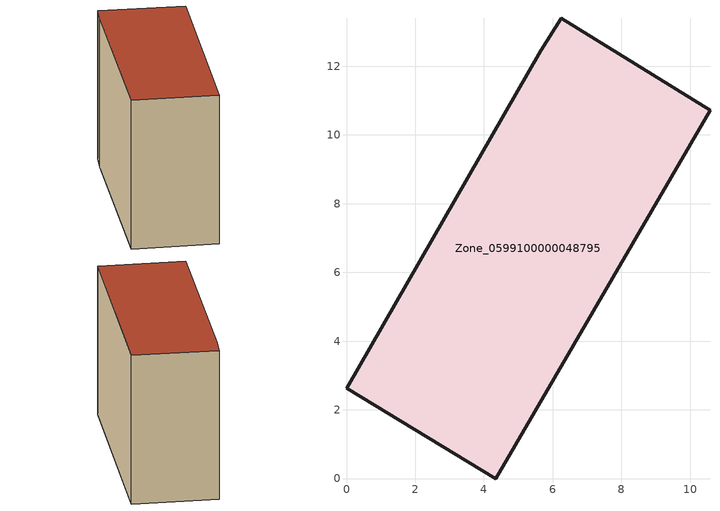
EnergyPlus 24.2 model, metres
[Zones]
Zone_0599100000048795
 floor ground (C_G): 10.58,10.71 4.35,0 0,2.63 5.65,12.46 6.25,13.39 z0
 wall outside (C_F): 4.35,0 10.58,10.71 6.25,13.39 5.65,12.46 0,2.63 4.35,0 z0:9.37
 roof outside (C_R): 6.25,13.39 5.65,12.46 0,2.63 4.35,0 10.58,10.71 z9.37
[BUILDING]
Pand.0599100000048795: North Axis=0; Terrain=City; Loads Convergence Tolerance Value=0.04; Temperature Convergence Tolerance Value=0.4; Solar Distribution=FullExterior; Maximum Number of Warmup Days=25; Minimum Number of Warmup Days=1
[Site:Location]
Rotterdam.The.Hague.AP_ZH_NLD Design_Conditions: Latitude=51.96; Longitude=4.45; Time Zone=1; Elevation=-4.5
[SITE:GROUNDTEMPERATURE:BUILDINGSURFACE]
18, 18, 18, 18, 18, 18, 18, 18, 18, 18, 18, 18
[MATERIAL] Thermal Absorptance=0.9; Solar Absorptance=0.7; Visible Absorptance=0.7
Name | Roughness | Thickness | Conductivity | Density | Specific Heat
G.TI.1946 | MediumSmooth | 0.15 | 1 | 540 | 1210
F.TI.1946 | Rough | 0.3 | 0.857143 | 1920 | 840
R.TI.1946 | MediumRough | 0.2 | 0.1 | 1500 | 1000
[CONSTRUCTION]
C_G: G.TI.1946
C_F: F.TI.1946
C_R: R.TI.1946
[ZONE]
Zone_0599100000048795: Type=1; Multiplier=1; Ceiling Height=Autocalculate; Volume=Autocalculate; Floor Area=autocalculate; Part of Total Floor Area=Yes
[ZONEINFILTRATION:DESIGNFLOWRATE]
Infil_Zone_0599100000048795: Zone or ZoneList or Space or SpaceList=Zone_0599100000048795; Schedule=AlwaysOn; Design Flow Rate Calculation Method=Flow/Area; Flow Rate per Floor Area=0.003; Constant Term Coefficient=1; Temperature Term Coefficient=0; Velocity Term Coefficient=0; Velocity Squared Term Coefficient=0
[HVACTEMPLATE:ZONE:IDEALLOADSAIRSYSTEM]
Zone_0599100000048795: Maximum Heating Supply Air Temperature=50; Minimum Cooling Supply Air Temperature=13; Maximum Heating Supply Air Humidity Ratio=0.0156; Minimum Cooling Supply Air Humidity Ratio=0.0077; Heating Limit=NoLimit; Cooling Limit=NoLimit; Dehumidification Control Type=ConstantSensibleHeatRatio; Cooling Sensible Heat Ratio=0.7; Dehumidification Setpoint=60; Humidification Control Type=None; Humidification Setpoint=30; Outdoor Air Method=None; Outdoor Air Flow Rate per Person=0.00944; Outdoor Air Flow Rate per Zone Floor Area=0; Outdoor Air Flow Rate per Zone=0; Demand Controlled Ventilation Type=None; Outdoor Air Economizer Type=NoEconomizer; Heat Recovery Type=None; Sensible Heat Recovery Effectiveness=0.7; Latent Heat Recovery Effectiveness=0.65
[ZONECONTROL:THERMOSTAT]
ThermostatControl_Zone_0599100000048795: Zone or ZoneList=Zone_0599100000048795; Control Type Schedule=DualSetpointControlType; Control 1=Thermostat_Zone_0599100000048795; Temperature Difference Between Cutout And Setpoint=0
[THERMOSTATSETPOINT:DUALSETPOINT]
Thermostat_Zone_0599100000048795: Heating Setpoint Temperature Schedule=HeatingSetpoint_Zone_0599100000048795; Cooling Setpoint Temperature Schedule=CoolingSetpoint_Zone_0599100000048795
[SCHEDULE:COMPACT]
HeatingSetpoint_Zone_0599100000048795: Through: 12/31, For: AllDays, Until: 24:00, 21
CoolingSetpoint_Zone_0599100000048795: Through: 12/31, For: AllDays, Until: 24:00, 24
DualSetpointControlType: Through: 12/31, For: AllDays, Until: 24:00, 4
AlwaysOn: Through: 12/31, For: AllDays, Until: 24:00, 1
